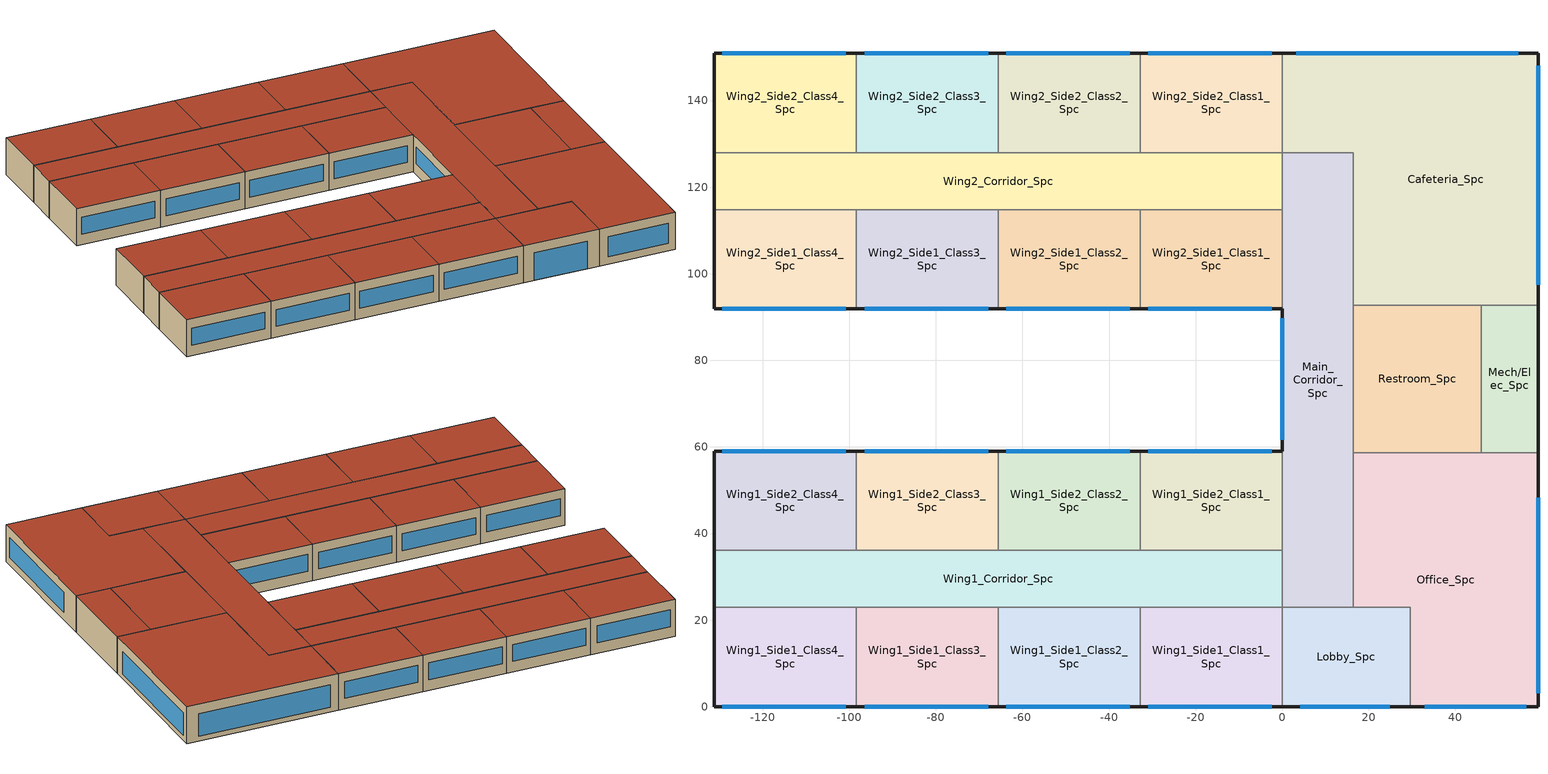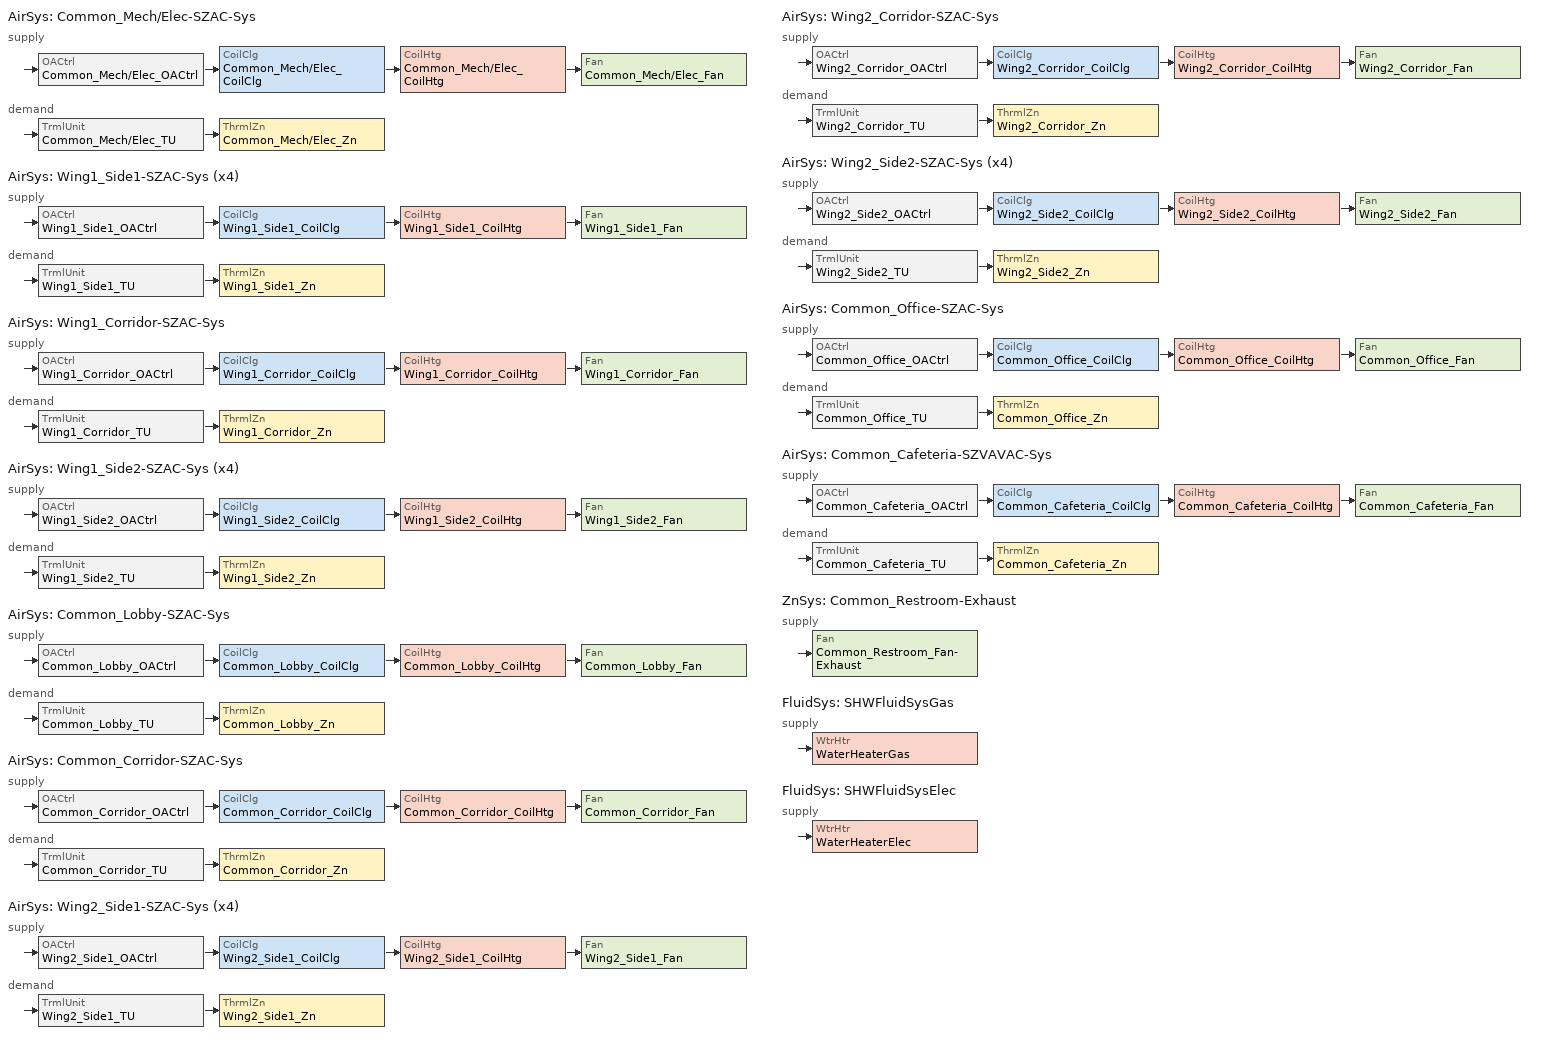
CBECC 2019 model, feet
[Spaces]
Cafeteria_Spc
 floor ground (Base_CZ12-SlabOnOrBelowGradeF073): 59.06,150.92 59.06,92.7 16.4,92.7 16.4,127.95 0,127.95 0,150.92 z0
 wall outside (Base_CZ12-NonresMetalFrameWallU062): 59.06,92.7 59.06,150.92 0,150.92 z0:14.76
 wall to Restroom_Spc (NACM_Interior Wall): 16.4,92.7 45.93,92.7 z0:14.76
 wall to Main_Corridor_Spc (NACM_Interior Wall): 0,127.95 16.4,127.95 16.4,92.7 z0:14.76
 wall to Wing2_Side2_Class1_Spc (NACM_Interior Wall): 0,150.92 0,144.36 0,127.95 z0:14.76
 wall to Mech/Elec_Spc (NACM_Interior Wall): 45.93,92.7 59.06,92.7 z0:14.76
 window (Base_AllCZ_FixedWindowU36): 54.47,150.92 3.25,150.92 / 59.06,97.42 59.06,148.04 z2.04:11.03
 roof outside (Base_CZ12-FlatNonresWoodFramingAndOtherRoofU034): 59.06,92.7 59.06,150.92 0,150.92 0,127.95 16.4,127.95 16.4,92.7 z14.76
Restroom_Spc
 floor ground (Base_CZ12-SlabOnOrBelowGradeF073): 45.93,92.7 45.93,58.68 16.4,58.68 16.4,92.7 z0
 wall to Main_Corridor_Spc (NACM_Interior Wall): 16.4,92.7 16.4,58.68 z0:14.76
 wall to Mech/Elec_Spc (NACM_Interior Wall): 45.93,58.68 45.93,92.7 z0:14.76
 wall to Office_Spc (NACM_Interior Wall): 16.4,58.68 45.93,58.68 z0:14.76
 roof outside (Base_CZ12-FlatNonresWoodFramingAndOtherRoofU034): 45.93,58.68 45.93,92.7 16.4,92.7 16.4,58.68 z14.76
Main_Corridor_Spc
 floor ground (Base_CZ12-SlabOnOrBelowGradeF073): 16.4,127.95 16.4,22.97 0,22.97 0,127.95 z0
 wall outside (Base_CZ12-NonresMetalFrameWallU062): 0,91.86 0,59.06 z0:14.76
 wall to Lobby_Spc (NACM_Interior Wall): 0,22.97 16.4,22.97 z0:14.76
 wall to Wing2_Corridor_Spc (NACM_Interior Wall): 0,127.95 0,114.83 z0:14.76
 wall to Office_Spc (NACM_Interior Wall): 16.4,22.97 16.4,58.68 z0:14.76
 wall to Wing1_Corridor_Spc (NACM_Interior Wall): 0,36.09 0,22.97 z0:14.76
 wall to Wing1_Side2_Class1_Spc (NACM_Interior Wall): 0,59.06 0,36.09 z0:14.76
 wall to Wing2_Side1_Class1_Spc (NACM_Interior Wall): 0,114.83 0,111.55 0,91.86 z0:14.76
 window (Base_AllCZ_FixedWindowU36): 0,89.67 0,61.72 z4.33:10.79
 roof outside (Base_CZ12-FlatNonresWoodFramingAndOtherRoofU034): 16.4,22.97 16.4,127.95 0,127.95 0,22.97 z14.76
Wing2_Side2_Class1_Spc
 floor ground (Base_CZ12-SlabOnOrBelowGradeF073): 0,150.92 0,127.95 -32.81,127.95 -32.81,150.92 z0
 wall outside (Base_CZ12-NonresMetalFrameWallU062): 0,150.92 -32.81,150.92 z0:14.76
 wall to Wing2_Corridor_Spc (NACM_Interior Wall): -32.81,127.95 0,127.95 z0:14.76
 wall to Wing2_Side2_Class2_Spc (NACM_Interior Wall): -32.81,150.92 -32.81,127.95 z0:14.76
 window (Base_AllCZ_FixedWindowU36): -2.4,150.92 -30.94,150.92 z4.27:11.03
 roof outside (Base_CZ12-FlatNonresWoodFramingAndOtherRoofU034): 0,127.95 0,150.92 -32.81,150.92 -32.81,127.95 z14.76
Mech/Elec_Spc
 floor ground (Base_CZ12-SlabOnOrBelowGradeF073): 59.06,92.7 59.06,58.68 45.93,58.68 45.93,92.7 z0
 wall outside (Base_CZ12-NonresMetalFrameWallU062): 59.06,58.68 59.06,92.7 z0:14.76
 wall to Office_Spc (NACM_Interior Wall): 45.93,58.68 59.06,58.68 z0:14.76
 roof outside (Base_CZ12-FlatNonresWoodFramingAndOtherRoofU034): 59.06,58.68 59.06,92.7 45.93,92.7 45.93,58.68 z14.76
Lobby_Spc
 floor ground (Base_CZ12-SlabOnOrBelowGradeF073): 29.53,22.97 29.53,0 0,0 0,22.97 z0
 wall outside (Base_CZ12-NonresMetalFrameWallU062): 0,0 29.53,0 z0:14.76
 wall to Office_Spc (NACM_Interior Wall): 29.53,0 29.53,22.97 16.4,22.97 z0:14.76
 wall to Wing1_Side1_Class1_Spc (NACM_Interior Wall): 0,22.97 0,0 z0:14.76
 window (Base_AllCZ_FixedWindowU36): 4.12,0 24.85,0 z0:10.99
 roof outside (Base_CZ12-FlatNonresWoodFramingAndOtherRoofU034): 29.53,0 29.53,22.97 0,22.97 0,0 z14.76
Office_Spc
 floor ground (Base_CZ12-SlabOnOrBelowGradeF073): 59.06,58.68 59.06,0 29.53,0 29.53,22.97 16.4,22.97 16.4,58.68 z0
 wall outside (Base_CZ12-NonresMetalFrameWallU062): 29.53,0 59.06,0 59.06,58.68 z0:14.76
 window (Base_AllCZ_FixedWindowU36): 59.06,3.07 59.06,48.28 z2.98:11.03; 56.4,0,11.03 32.94,0,11 32.94,0,2.98 56.4,0,2.98
 roof outside (Base_CZ12-FlatNonresWoodFramingAndOtherRoofU034): 59.06,0 59.06,58.68 16.4,58.68 16.4,22.97 29.53,22.97 29.53,0 z14.76
Wing1_Side1_Class1_Spc
 floor ground (Base_CZ12-SlabOnOrBelowGradeF073): 0,22.97 0,0 -32.81,0 -32.81,22.97 z0
 wall outside (Base_CZ12-NonresMetalFrameWallU062): -32.81,0 0,0 z0:14.76
 wall to Wing1_Corridor_Spc (NACM_Interior Wall): 0,22.97 -32.81,22.97 z0:14.76
 wall to Wing1_Side1_Class2_Spc (NACM_Interior Wall): -32.81,22.97 -32.81,0 z0:14.76
 window (Base_AllCZ_FixedWindowU36): -30.94,0 -2.4,0 z4.27:11.03
 roof outside (Base_CZ12-FlatNonresWoodFramingAndOtherRoofU034): 0,0 0,22.97 -32.81,22.97 -32.81,0 z14.76
Wing2_Corridor_Spc
 floor ground (Base_CZ12-SlabOnOrBelowGradeF073): 0,127.95 0,114.83 -131.23,114.83 -131.23,127.95 z0
 wall outside (Base_CZ12-NonresMetalFrameWallU062): -131.23,127.95 -131.23,114.83 z0:14.76
 wall to Wing2_Side2_Class4_Spc (NACM_Interior Wall): -98.43,127.95 -131.23,127.95 z0:14.76
 wall to Wing2_Side2_Class3_Spc (NACM_Interior Wall): -65.62,127.95 -98.43,127.95 z0:14.76
 wall to Wing2_Side2_Class2_Spc (NACM_Interior Wall): -32.81,127.95 -65.62,127.95 z0:14.76
 wall to Wing2_Side1_Class1_Spc (NACM_Interior Wall): -32.81,114.83 0,114.83 z0:14.76
 wall to Wing2_Side1_Class2_Spc (NACM_Interior Wall): -65.62,114.83 -32.81,114.83 z0:14.76
 wall to Wing2_Side1_Class3_Spc (NACM_Interior Wall): -98.43,114.83 -65.62,114.83 z0:14.76
 wall to Wing2_Side1_Class4_Spc (NACM_Interior Wall): -131.23,114.83 -98.43,114.83 z0:14.76
 roof outside (Base_CZ12-FlatNonresWoodFramingAndOtherRoofU034): 0,114.83 0,127.95 -131.23,127.95 -131.23,114.83 z14.76
Wing1_Corridor_Spc
 floor ground (Base_CZ12-SlabOnOrBelowGradeF073): 0,36.09 0,22.97 -131.23,22.97 -131.23,36.09 z0
 wall outside (Base_CZ12-NonresMetalFrameWallU062): -131.23,36.09 -131.23,22.97 z0:14.76
 wall to Wing1_Side2_Class4_Spc (NACM_Interior Wall): -98.43,36.09 -131.23,36.09 z0:14.76
 wall to Wing1_Side2_Class3_Spc (NACM_Interior Wall): -65.62,36.09 -98.43,36.09 z0:14.76
 wall to Wing1_Side2_Class2_Spc (NACM_Interior Wall): -32.81,36.09 -65.62,36.09 z0:14.76
 wall to Wing1_Side2_Class1_Spc (NACM_Interior Wall): 0,36.09 -32.81,36.09 z0:14.76
 wall to Wing1_Side1_Class2_Spc (NACM_Interior Wall): -65.62,22.97 -32.81,22.97 z0:14.76
 wall to Wing1_Side1_Class3_Spc (NACM_Interior Wall): -98.43,22.97 -65.62,22.97 z0:14.76
 wall to Wing1_Side1_Class4_Spc (NACM_Interior Wall): -131.23,22.97 -98.43,22.97 z0:14.76
 roof outside (Base_CZ12-FlatNonresWoodFramingAndOtherRoofU034): 0,22.97 0,36.09 -131.23,36.09 -131.23,22.97 z14.76
Wing1_Side2_Class1_Spc
 floor ground (Base_CZ12-SlabOnOrBelowGradeF073): 0,59.06 0,36.09 -32.81,36.09 -32.81,59.06 z0
 wall outside (Base_CZ12-NonresMetalFrameWallU062): 0,59.06 -32.81,59.06 z0:14.76
 wall to Wing1_Side2_Class2_Spc (NACM_Interior Wall): -32.81,59.06 -32.81,36.09 z0:14.76
 window (Base_AllCZ_FixedWindowU36): -2.4,59.06 -30.94,59.06 z4.27:11.03
 roof outside (Base_CZ12-FlatNonresWoodFramingAndOtherRoofU034): 0,36.09 0,59.06 -32.81,59.06 -32.81,36.09 z14.76
Wing2_Side1_Class1_Spc
 floor ground (Base_CZ12-SlabOnOrBelowGradeF073): 0,114.83 0,91.86 -32.81,91.86 -32.81,114.83 z0
 wall outside (Base_CZ12-NonresMetalFrameWallU062): -32.81,91.86 0,91.86 z0:14.76
 wall to Wing2_Side1_Class2_Spc (NACM_Interior Wall): -32.81,114.83 -32.81,91.86 z0:14.76
 window (Base_AllCZ_FixedWindowU36): -30.94,91.86 -2.4,91.86 z4.27:11.03
 roof outside (Base_CZ12-FlatNonresWoodFramingAndOtherRoofU034): 0,91.86 0,114.83 -32.81,114.83 -32.81,91.86 z14.76
Wing1_Side2_Class4_Spc
 floor ground (Base_CZ12-SlabOnOrBelowGradeF073): -98.43,59.06 -98.43,36.09 -131.23,36.09 -131.23,59.06 z0
 wall outside (Base_CZ12-NonresMetalFrameWallU062): -98.43,59.06 -131.23,59.06 -131.23,36.09 z0:14.76
 wall to Wing1_Side2_Class3_Spc (NACM_Interior Wall): -98.43,36.09 -98.43,59.06 z0:14.76
 window (Base_AllCZ_FixedWindowU36): -100.83,59.06 -129.37,59.06 z4.27:11.03
 roof outside (Base_CZ12-FlatNonresWoodFramingAndOtherRoofU034): -98.43,36.09 -98.43,59.06 -131.23,59.06 -131.23,36.09 z14.76
Wing1_Side2_Class3_Spc
 floor ground (Base_CZ12-SlabOnOrBelowGradeF073): -65.62,59.06 -65.62,36.09 -98.43,36.09 -98.43,59.06 z0
 wall outside (Base_CZ12-NonresMetalFrameWallU062): -65.62,59.06 -98.43,59.06 z0:14.76
 wall to Wing1_Side2_Class2_Spc (NACM_Interior Wall): -65.62,36.09 -65.62,59.06 z0:14.76
 window (Base_AllCZ_FixedWindowU36): -67.89,59.06 -96.43,59.06 z4.27:11.03
 roof outside (Base_CZ12-FlatNonresWoodFramingAndOtherRoofU034): -65.62,36.09 -65.62,59.06 -98.43,59.06 -98.43,36.09 z14.76
Wing1_Side2_Class2_Spc
 floor ground (Base_CZ12-SlabOnOrBelowGradeF073): -32.81,59.06 -32.81,36.09 -65.62,36.09 -65.62,59.06 z0
 wall outside (Base_CZ12-NonresMetalFrameWallU062): -32.81,59.06 -65.62,59.06 z0:14.76
 window (Base_AllCZ_FixedWindowU36): -35.24,59.06 -63.79,59.06 z4.27:11.03
 roof outside (Base_CZ12-FlatNonresWoodFramingAndOtherRoofU034): -32.81,36.09 -32.81,59.06 -65.62,59.06 -65.62,36.09 z14.76
Wing1_Side1_Class2_Spc
 floor ground (Base_CZ12-SlabOnOrBelowGradeF073): -32.81,22.97 -32.81,0 -65.62,0 -65.62,22.97 z0
 wall outside (Base_CZ12-NonresMetalFrameWallU062): -65.62,0 -32.81,0 z0:14.76
 wall to Wing1_Side1_Class3_Spc (NACM_Interior Wall): -65.62,22.97 -65.62,0 z0:14.76
 window (Base_AllCZ_FixedWindowU36): -63.79,0 -35.24,0 z4.27:11.03
 roof outside (Base_CZ12-FlatNonresWoodFramingAndOtherRoofU034): -32.81,0 -32.81,22.97 -65.62,22.97 -65.62,0 z14.76
Wing1_Side1_Class3_Spc
 floor ground (Base_CZ12-SlabOnOrBelowGradeF073): -65.62,22.97 -65.62,0 -98.43,0 -98.43,22.97 z0
 wall outside (Base_CZ12-NonresMetalFrameWallU062): -98.43,0 -65.62,0 z0:14.76
 wall to Wing1_Side1_Class4_Spc (NACM_Interior Wall): -98.43,22.97 -98.43,0 z0:14.76
 window (Base_AllCZ_FixedWindowU36): -96.43,0 -67.89,0 z4.27:11.03
 roof outside (Base_CZ12-FlatNonresWoodFramingAndOtherRoofU034): -65.62,0 -65.62,22.97 -98.43,22.97 -98.43,0 z14.76
Wing1_Side1_Class4_Spc
 floor ground (Base_CZ12-SlabOnOrBelowGradeF073): -98.43,22.97 -98.43,0 -131.23,0 -131.23,22.97 z0
 wall outside (Base_CZ12-NonresMetalFrameWallU062): -131.23,22.97 -131.23,0 -98.43,0 z0:14.76
 window (Base_AllCZ_FixedWindowU36): -129.37,0 -100.83,0 z4.27:11.03
 roof outside (Base_CZ12-FlatNonresWoodFramingAndOtherRoofU034): -98.43,0 -98.43,22.97 -131.23,22.97 -131.23,0 z14.76
Wing2_Side2_Class4_Spc
 floor ground (Base_CZ12-SlabOnOrBelowGradeF073): -98.43,150.92 -98.43,127.95 -131.23,127.95 -131.23,150.92 z0
 wall outside (Base_CZ12-NonresMetalFrameWallU062): -98.43,150.92 -131.23,150.92 -131.23,127.95 z0:14.76
 wall to Wing2_Side2_Class3_Spc (NACM_Interior Wall): -98.43,127.95 -98.43,150.92 z0:14.76
 window (Base_AllCZ_FixedWindowU36): -100.83,150.92 -129.37,150.92 z4.27:11.03
 roof outside (Base_CZ12-FlatNonresWoodFramingAndOtherRoofU034): -98.43,127.95 -98.43,150.92 -131.23,150.92 -131.23,127.95 z14.76
Wing2_Side2_Class3_Spc
 floor ground (Base_CZ12-SlabOnOrBelowGradeF073): -65.62,150.92 -65.62,127.95 -98.43,127.95 -98.43,150.92 z0
 wall outside (Base_CZ12-NonresMetalFrameWallU062): -65.62,150.92 -98.43,150.92 z0:14.76
 wall to Wing2_Side2_Class2_Spc (NACM_Interior Wall): -65.62,127.95 -65.62,150.92 z0:14.76
 window (Base_AllCZ_FixedWindowU36): -67.89,150.92 -96.43,150.92 z4.27:11.03
 roof outside (Base_CZ12-FlatNonresWoodFramingAndOtherRoofU034): -65.62,127.95 -65.62,150.92 -98.43,150.92 -98.43,127.95 z14.76
Wing2_Side2_Class2_Spc
 floor ground (Base_CZ12-SlabOnOrBelowGradeF073): -32.81,150.92 -32.81,127.95 -65.62,127.95 -65.62,150.92 z0
 wall outside (Base_CZ12-NonresMetalFrameWallU062): -32.81,150.92 -65.62,150.92 z0:14.76
 window (Base_AllCZ_FixedWindowU36): -35.24,150.92 -63.79,150.92 z4.27:11.03
 roof outside (Base_CZ12-FlatNonresWoodFramingAndOtherRoofU034): -32.81,127.95 -32.81,150.92 -65.62,150.92 -65.62,127.95 z14.76
Wing2_Side1_Class2_Spc
 floor ground (Base_CZ12-SlabOnOrBelowGradeF073): -32.81,114.83 -32.81,91.86 -65.62,91.86 -65.62,114.83 z0
 wall outside (Base_CZ12-NonresMetalFrameWallU062): -65.62,91.86 -32.81,91.86 z0:14.76
 wall to Wing2_Side1_Class3_Spc (NACM_Interior Wall): -65.62,114.83 -65.62,91.86 z0:14.76
 window (Base_AllCZ_FixedWindowU36): -63.79,91.86 -35.24,91.86 z4.27:11.03
 roof outside (Base_CZ12-FlatNonresWoodFramingAndOtherRoofU034): -32.81,91.86 -32.81,114.83 -65.62,114.83 -65.62,91.86 z14.76
Wing2_Side1_Class3_Spc
 floor ground (Base_CZ12-SlabOnOrBelowGradeF073): -65.62,114.83 -65.62,91.86 -98.43,91.86 -98.43,114.83 z0
 wall outside (Base_CZ12-NonresMetalFrameWallU062): -98.43,91.86 -65.62,91.86 z0:14.76
 wall to Wing2_Side1_Class4_Spc (NACM_Interior Wall): -98.43,114.83 -98.43,91.86 z0:14.76
 window (Base_AllCZ_FixedWindowU36): -96.43,91.86 -67.89,91.86 z4.27:11.03
 roof outside (Base_CZ12-FlatNonresWoodFramingAndOtherRoofU034): -65.62,91.86 -65.62,114.83 -98.43,114.83 -98.43,91.86 z14.76
Wing2_Side1_Class4_Spc
 floor ground (Base_CZ12-SlabOnOrBelowGradeF073): -98.43,114.83 -98.43,91.86 -131.23,91.86 -131.23,114.83 z0
 wall outside (Base_CZ12-NonresMetalFrameWallU062): -131.23,114.83 -131.23,91.86 -98.43,91.86 z0:14.76
 window (Base_AllCZ_FixedWindowU36): -129.37,91.86 -100.83,91.86 z4.27:11.03
 roof outside (Base_CZ12-FlatNonresWoodFramingAndOtherRoofU034): -98.43,91.86 -98.43,114.83 -131.23,114.83 -131.23,91.86 z14.76
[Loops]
AirSys 'Common_Mech/Elec-SZAC-Sys'
 supply: OACtrl 'Common_Mech/Elec_OACtrl' > CoilClg 'Common_Mech/Elec_CoilClg' > CoilHtg 'Common_Mech/Elec_CoilHtg' > Fan 'Common_Mech/Elec_Fan'
 demand: TrmlUnit 'Common_Mech/Elec_TU' > ThrmlZn 'Common_Mech/Elec_Zn'
AirSys 'Wing1_Side1-SZAC-Sys (x4)'
 supply: OACtrl 'Wing1_Side1_OACtrl' > CoilClg 'Wing1_Side1_CoilClg' > CoilHtg 'Wing1_Side1_CoilHtg' > Fan 'Wing1_Side1_Fan'
 demand: TrmlUnit 'Wing1_Side1_TU' > ThrmlZn 'Wing1_Side1_Zn'
AirSys 'Wing1_Corridor-SZAC-Sys'
 supply: OACtrl 'Wing1_Corridor_OACtrl' > CoilClg 'Wing1_Corridor_CoilClg' > CoilHtg 'Wing1_Corridor_CoilHtg' > Fan 'Wing1_Corridor_Fan'
 demand: TrmlUnit 'Wing1_Corridor_TU' > ThrmlZn 'Wing1_Corridor_Zn'
AirSys 'Wing1_Side2-SZAC-Sys (x4)'
 supply: OACtrl 'Wing1_Side2_OACtrl' > CoilClg 'Wing1_Side2_CoilClg' > CoilHtg 'Wing1_Side2_CoilHtg' > Fan 'Wing1_Side2_Fan'
 demand: TrmlUnit 'Wing1_Side2_TU' > ThrmlZn 'Wing1_Side2_Zn'
AirSys 'Common_Lobby-SZAC-Sys'
 supply: OACtrl 'Common_Lobby_OACtrl' > CoilClg 'Common_Lobby_CoilClg' > CoilHtg 'Common_Lobby_CoilHtg' > Fan 'Common_Lobby_Fan'
 demand: TrmlUnit 'Common_Lobby_TU' > ThrmlZn 'Common_Lobby_Zn'
AirSys 'Common_Corridor-SZAC-Sys'
 supply: OACtrl 'Common_Corridor_OACtrl' > CoilClg 'Common_Corridor_CoilClg' > CoilHtg 'Common_Corridor_CoilHtg' > Fan 'Common_Corridor_Fan'
 demand: TrmlUnit 'Common_Corridor_TU' > ThrmlZn 'Common_Corridor_Zn'
AirSys 'Wing2_Side1-SZAC-Sys (x4)'
 supply: OACtrl 'Wing2_Side1_OACtrl' > CoilClg 'Wing2_Side1_CoilClg' > CoilHtg 'Wing2_Side1_CoilHtg' > Fan 'Wing2_Side1_Fan'
 demand: TrmlUnit 'Wing2_Side1_TU' > ThrmlZn 'Wing2_Side1_Zn'
AirSys 'Wing2_Corridor-SZAC-Sys'
 supply: OACtrl 'Wing2_Corridor_OACtrl' > CoilClg 'Wing2_Corridor_CoilClg' > CoilHtg 'Wing2_Corridor_CoilHtg' > Fan 'Wing2_Corridor_Fan'
 demand: TrmlUnit 'Wing2_Corridor_TU' > ThrmlZn 'Wing2_Corridor_Zn'
AirSys 'Wing2_Side2-SZAC-Sys (x4)'
 supply: OACtrl 'Wing2_Side2_OACtrl' > CoilClg 'Wing2_Side2_CoilClg' > CoilHtg 'Wing2_Side2_CoilHtg' > Fan 'Wing2_Side2_Fan'
 demand: TrmlUnit 'Wing2_Side2_TU' > ThrmlZn 'Wing2_Side2_Zn'
AirSys 'Common_Office-SZAC-Sys'
 supply: OACtrl 'Common_Office_OACtrl' > CoilClg 'Common_Office_CoilClg' > CoilHtg 'Common_Office_CoilHtg' > Fan 'Common_Office_Fan'
 demand: TrmlUnit 'Common_Office_TU' > ThrmlZn 'Common_Office_Zn'
AirSys 'Common_Cafeteria-SZVAVAC-Sys'
 supply: OACtrl 'Common_Cafeteria_OACtrl' > CoilClg 'Common_Cafeteria_CoilClg' > CoilHtg 'Common_Cafeteria_CoilHtg' > Fan 'Common_Cafeteria_Fan'
 demand: TrmlUnit 'Common_Cafeteria_TU' > ThrmlZn 'Common_Cafeteria_Zn'
ZnSys 'Common_Restroom-Exhaust'
 supply: Fan 'Common_Restroom_Fan-Exhaust'
FluidSys 'SHWFluidSysGas'
 supply: WtrHtr 'WaterHeaterGas'
FluidSys 'SHWFluidSysElec'
 supply: WtrHtr 'WaterHeaterElec'
[Proj]
010012-SchSml-CECStd19: ZipCode=95814
[Bldg]
Primary School: TotStoryCnt=1; AboveGrdStoryCnt=1
[ConsAssm]
Name | CompatibleSurfType | SlabType | MatRef[1] | MatRef[2] | MatRef[3] | MatRef[4] | CRRCInitialRefl | CRRCAgedRefl | CRRCInitialEmit | CRRCAgedEmit | CRRCProdID
Base_CZ12-SlabOnOrBelowGradeF073 | UndergroundFloor | UnheatedSlabOnGrade | Concrete - 140 lb/ft3 - 6 in.
Base_CZ12-NonresMetalFrameWallU062 | ExteriorWall |  | Stucco - 7/8 in. | Compliance Insulation R13.99 | Air - Metal Wall Framing - 16 or 24 in. OC | Gypsum Board - 1/2 in.
NACM_Interior Wall | InteriorWall |  | Gypsum Board - 5/8 in. | Air - Metal Wall Framing - 16 or 24 in. OC | Gypsum Board - 5/8 in.
Base_CZ12-FlatNonresWoodFramingAndOtherRoofU034 | Roof |  | Metal Standing Seam - 1/16 in. | Compliance Insulation R28.63 |  |  | 0.63 | 0.63 | 0.85 | 0.85 | XXXX-XXXX
[Mat]
Name | CodeCat | CodeItem
Concrete - 140 lb/ft3 - 6 in. | Concrete | Concrete - 140 lb/ft3 - 6 in.
Stucco - 7/8 in. | Plastering Materials | Stucco - 7/8 in.
Compliance Insulation R13.99 | Insulation Board | Compliance Insulation R13.99
Air - Metal Wall Framing - 16 or 24 in. OC | Air | Air - Metal Wall Framing - 16 or 24 in. OC
Gypsum Board - 1/2 in. | Bldg Board and Siding | Gypsum Board - 1/2 in.
Gypsum Board - 5/8 in. | Bldg Board and Siding | Gypsum Board - 5/8 in.
Metal Standing Seam - 1/16 in. | Roofing | Metal Standing Seam - 1/16 in.
Compliance Insulation R28.63 | Insulation Board | Compliance Insulation R28.63
[FenCons]
Base_AllCZ_FixedWindowU36: FenType=VerticalFenestration; FenProdType=FixedWindow; AssmContext=Manufactured; CertificationMthd=NFRCRated; SHGC=0.25; UFactor=0.36; VT=0.42
[Story]
Level 1
[Spc] Story=Level 1
Name | ThrmlZnRef | Vol | SpcFuncDefaultsRef | SecSide100PctControlled | SHWFluidSegRef | OccSensorCtrl | CondgType | ExhNumFixtures
Cafeteria_Spc | Common_Cafeteria_Zn | 42220.3 | Cafeteria Defaults | 1 | SHWSupplyGas
Lobby_Spc | Common_Lobby_Zn | 10011.7 | Corridor/Lobby Defaults | 1 |  | 1
Main_Corridor_Spc | Common_Corridor_Zn | 25426.6 | Corridor/Lobby Defaults | 1 |  | 1
Mech/Elec_Spc | Common_Mech/Elec_Zn | 6591.85 | Elec/Mech Room Defaults |  | SHWSupplyElec |  | DirectlyConditioned
Office_Spc | Common_Office_Zn | 32500.4 | Office Defaults | 1 | SHWSupplyElec
Restroom_Spc | Common_Restroom_Zn | 14831.7 | Restroom Defaults |  |  |  | IndirectlyConditioned | 10
Wing1_Corridor_Spc | Wing1_Corridor_Zn | 25426.6 | Corridor/Lobby Defaults |  |  | 1
Wing1_Side1_Class1_Spc; Wing1_Side1_Class2_Spc; Wing1_Side1_Class3_Spc; Wing1_Side1_Class4_Spc | Wing1_Side1_Zn | 11124.1 | Classroom Defaults | 1
Wing1_Side2_Class1_Spc; Wing1_Side2_Class2_Spc; Wing1_Side2_Class3_Spc; Wing1_Side2_Class4_Spc | Wing1_Side2_Zn | 11124.1 | Classroom Defaults | 1
Wing2_Corridor_Spc | Wing2_Corridor_Zn | 25426.6 | Corridor/Lobby Defaults |  |  | 1
Wing2_Side1_Class1_Spc; Wing2_Side1_Class2_Spc; Wing2_Side1_Class3_Spc; Wing2_Side1_Class4_Spc | Wing2_Side1_Zn | 11124.1 | Classroom Defaults | 1
Wing2_Side2_Class1_Spc; Wing2_Side2_Class2_Spc; Wing2_Side2_Class3_Spc; Wing2_Side2_Class4_Spc | Wing2_Side2_Zn | 11124.1 | Classroom Defaults | 1
[ThrmlZn]
Name | Type | ExhSysRef | PriAirCondgSysRef[1] | HVACZnCnt | VentCtrlMthd
Common_Restroom_Zn | Unconditioned | Common_Restroom-Exhaust
Common_Mech/Elec_Zn | Conditioned |  | Common_Mech/Elec-SZAC-Sys
Wing1_Side1_Zn | Conditioned |  | Wing1_Side1-SZAC-Sys (x4) | 4
Wing1_Corridor_Zn | Conditioned |  | Wing1_Corridor-SZAC-Sys
Wing1_Side2_Zn | Conditioned |  | Wing1_Side2-SZAC-Sys (x4) | 4
Common_Lobby_Zn | Conditioned |  | Common_Lobby-SZAC-Sys
Common_Corridor_Zn | Conditioned |  | Common_Corridor-SZAC-Sys
Wing2_Side1_Zn | Conditioned |  | Wing2_Side1-SZAC-Sys (x4) | 4
Wing2_Corridor_Zn | Conditioned |  | Wing2_Corridor-SZAC-Sys
Wing2_Side2_Zn | Conditioned |  | Wing2_Side2-SZAC-Sys (x4) | 4
Common_Office_Zn | Conditioned |  | Common_Office-SZAC-Sys
Common_Cafeteria_Zn | Conditioned |  | Common_Cafeteria-SZVAVAC-Sys |  | CO2Sensors
[AirSys]
Name | Type | CtrlZnRef | Cnt
Common_Mech/Elec-SZAC-Sys | SZAC | Common_Mech/Elec_Zn
Wing1_Side1-SZAC-Sys (x4) | SZAC | Wing1_Side1_Zn | 4
Wing1_Corridor-SZAC-Sys | SZAC | Wing1_Corridor_Zn
Wing1_Side2-SZAC-Sys (x4) | SZAC | Wing1_Side2_Zn | 4
Common_Lobby-SZAC-Sys | SZAC | Common_Lobby_Zn
Common_Corridor-SZAC-Sys | SZAC | Common_Corridor_Zn
Wing2_Side1-SZAC-Sys (x4) | SZAC | Wing2_Side1_Zn | 4
Wing2_Corridor-SZAC-Sys | SZAC | Wing2_Corridor_Zn
Wing2_Side2-SZAC-Sys (x4) | SZAC | Wing2_Side2_Zn | 4
Common_Office-SZAC-Sys | SZAC | Common_Office_Zn
Common_Cafeteria-SZVAVAC-Sys | SZVAVAC | Common_Cafeteria_Zn
[AirSeg]
Name | Sys | Type
Common_Mech/Elec_AirSeg-Supply | Common_Mech/Elec-SZAC-Sys | Supply
Common_Mech/Elec_AirSeg-Return | Common_Mech/Elec-SZAC-Sys | Return
Wing1_Side1_AirSeg-Supply | Wing1_Side1-SZAC-Sys (x4) | Supply
Wing1_Side1_AirSeg-Return | Wing1_Side1-SZAC-Sys (x4) | Return
Wing1_Corridor_AirSeg-Supply | Wing1_Corridor-SZAC-Sys | Supply
Wing1_Corridor_AirSeg-Return | Wing1_Corridor-SZAC-Sys | Return
Wing1_Side2_AirSeg-Supply; Wing1_Side2_AirSeg-Return | Wing1_Side2-SZAC-Sys (x4)
Common_Lobby_AirSeg-Supply | Common_Lobby-SZAC-Sys | Supply
Common_Lobby_AirSeg-Return | Common_Lobby-SZAC-Sys | Return
Common_Corridor_AirSeg-Supply | Common_Corridor-SZAC-Sys | Supply
Common_Corridor_AirSeg-Return | Common_Corridor-SZAC-Sys | Return
Wing2_Side1_AirSeg-Supply | Wing2_Side1-SZAC-Sys (x4) | Supply
Wing2_Side1_AirSeg-Return | Wing2_Side1-SZAC-Sys (x4) | Return
Wing2_Corridor_AirSeg-Supply | Wing2_Corridor-SZAC-Sys | Supply
Wing2_Corridor_AirSeg-Return | Wing2_Corridor-SZAC-Sys | Return
Wing2_Side2_AirSeg-Supply | Wing2_Side2-SZAC-Sys (x4) | Supply
Wing2_Side2_AirSeg-Return | Wing2_Side2-SZAC-Sys (x4) | Return
Common_Office_AirSeg-Supply | Common_Office-SZAC-Sys | Supply
Common_Office_AirSeg-Return | Common_Office-SZAC-Sys | Return
Common_Cafeteria_AirSeg-Supply | Common_Cafeteria-SZVAVAC-Sys | Supply
Common_Cafeteria_AirSeg-Return | Common_Cafeteria-SZVAVAC-Sys | Return
[CoilClg] Type=DirectExpansion; CndsrType=Air
Name | Sys | NumClgStages
Common_Mech/Elec_CoilClg | Common_Mech/Elec-SZAC-Sys
Wing1_Side1_CoilClg | Wing1_Side1-SZAC-Sys (x4)
Wing1_Corridor_CoilClg | Wing1_Corridor-SZAC-Sys
Wing1_Side2_CoilClg | Wing1_Side2-SZAC-Sys (x4)
Common_Lobby_CoilClg | Common_Lobby-SZAC-Sys
Common_Corridor_CoilClg | Common_Corridor-SZAC-Sys
Wing2_Side1_CoilClg | Wing2_Side1-SZAC-Sys (x4)
Wing2_Corridor_CoilClg | Wing2_Corridor-SZAC-Sys
Wing2_Side2_CoilClg | Wing2_Side2-SZAC-Sys (x4)
Common_Office_CoilClg | Common_Office-SZAC-Sys
Common_Cafeteria_CoilClg | Common_Cafeteria-SZVAVAC-Sys | 2
[CoilHtg] Type=Furnace
Common_Mech/Elec_CoilHtg: Sys=Common_Mech/Elec-SZAC-Sys; CndsrType=Air; HtPumpCOP=3.1; HtPumpCprsrLockoutTemp=32; HtPumpSuppTemp=40; HtPumpCrankcaseHtrCap=150; HtPumpCrankcaseCtrlTemp=40; HtPumpDefHtSrc=Electric; HtPumpDefHtrCap=3413; HtPumpDefCtrl=TimedCycle
Wing1_Side1_CoilHtg: Sys=Wing1_Side1-SZAC-Sys (x4); FurnThrmlEff=0.81
Wing1_Corridor_CoilHtg: Sys=Wing1_Corridor-SZAC-Sys; FurnThrmlEff=0.81
Wing1_Side2_CoilHtg: Sys=Wing1_Side2-SZAC-Sys (x4); FurnThrmlEff=0.81
Common_Lobby_CoilHtg: Sys=Common_Lobby-SZAC-Sys; FurnThrmlEff=0.81
Common_Corridor_CoilHtg: Sys=Common_Corridor-SZAC-Sys; FurnThrmlEff=0.81
Wing2_Side1_CoilHtg: Sys=Wing2_Side1-SZAC-Sys (x4); FurnThrmlEff=0.81
Wing2_Corridor_CoilHtg: Sys=Wing2_Corridor-SZAC-Sys; FurnThrmlEff=0.81
Wing2_Side2_CoilHtg: Sys=Wing2_Side2-SZAC-Sys (x4); FurnThrmlEff=0.81
Common_Office_CoilHtg: Sys=Common_Office-SZAC-Sys; FurnThrmlEff=0.81
Common_Cafeteria_CoilHtg: Sys=Common_Cafeteria-SZVAVAC-Sys; FurnThrmlEff=0.81
[Fan]
Name | Sys | CtrlMthd | ModelingMthd
Common_Mech/Elec_Fan | Common_Mech/Elec-SZAC-Sys | ConstantVolume
Wing1_Side1_Fan | Wing1_Side1-SZAC-Sys (x4) | ConstantVolume
Wing1_Corridor_Fan | Wing1_Corridor-SZAC-Sys | ConstantVolume
Wing1_Side2_Fan | Wing1_Side2-SZAC-Sys (x4) | ConstantVolume
Common_Lobby_Fan | Common_Lobby-SZAC-Sys | ConstantVolume
Common_Corridor_Fan | Common_Corridor-SZAC-Sys | ConstantVolume
Wing2_Side1_Fan | Wing2_Side1-SZAC-Sys (x4) | ConstantVolume
Wing2_Corridor_Fan | Wing2_Corridor-SZAC-Sys | ConstantVolume
Wing2_Side2_Fan | Wing2_Side2-SZAC-Sys (x4) | ConstantVolume
Common_Office_Fan | Common_Office-SZAC-Sys | ConstantVolume
Common_Cafeteria_Fan | Common_Cafeteria-SZVAVAC-Sys
Common_Restroom_Fan-Exhaust | Common_Restroom-Exhaust |  | PowerPerUnitFlow
[TrmlUnit] Type=Uncontrolled
Name | Sys | ZnServedRef | PriAirSegRef
Common_Mech/Elec_TU | Common_Mech/Elec-SZAC-Sys | Common_Mech/Elec_Zn | Common_Mech/Elec_AirSeg-Supply
Wing1_Side1_TU | Wing1_Side1-SZAC-Sys (x4) | Wing1_Side1_Zn | Wing1_Side1_AirSeg-Supply
Wing1_Corridor_TU | Wing1_Corridor-SZAC-Sys | Wing1_Corridor_Zn | Wing1_Corridor_AirSeg-Supply
Wing1_Side2_TU | Wing1_Side2-SZAC-Sys (x4) | Wing1_Side2_Zn | Wing1_Side2_AirSeg-Supply
Common_Lobby_TU | Common_Lobby-SZAC-Sys | Common_Lobby_Zn | Common_Lobby_AirSeg-Supply
Common_Corridor_TU | Common_Corridor-SZAC-Sys | Common_Corridor_Zn | Common_Corridor_AirSeg-Supply
Wing2_Side1_TU | Wing2_Side1-SZAC-Sys (x4) | Wing2_Side1_Zn | Wing2_Side1_AirSeg-Supply
Wing2_Corridor_TU | Wing2_Corridor-SZAC-Sys | Wing2_Corridor_Zn | Wing2_Corridor_AirSeg-Supply
Wing2_Side2_TU | Wing2_Side2-SZAC-Sys (x4) | Wing2_Side2_Zn | Wing2_Side2_AirSeg-Supply
Common_Office_TU | Common_Office-SZAC-Sys | Common_Office_Zn | Common_Office_AirSeg-Supply
Common_Cafeteria_TU | Common_Cafeteria-SZVAVAC-Sys | Common_Cafeteria_Zn | Common_Cafeteria_AirSeg-Supply
[OACtrl]
Name | Sys | EconoCtrlMthd | EconoIntegration
Common_Mech/Elec_OACtrl | Common_Mech/Elec-SZAC-Sys
Wing1_Side1_OACtrl | Wing1_Side1-SZAC-Sys (x4)
Wing1_Corridor_OACtrl | Wing1_Corridor-SZAC-Sys
Wing1_Side2_OACtrl | Wing1_Side2-SZAC-Sys (x4)
Common_Lobby_OACtrl | Common_Lobby-SZAC-Sys
Common_Corridor_OACtrl | Common_Corridor-SZAC-Sys
Wing2_Side1_OACtrl | Wing2_Side1-SZAC-Sys (x4)
Wing2_Corridor_OACtrl | Wing2_Corridor-SZAC-Sys
Wing2_Side2_OACtrl | Wing2_Side2-SZAC-Sys (x4)
Common_Office_OACtrl | Common_Office-SZAC-Sys | DifferentialDryBulb | Integrated
Common_Cafeteria_OACtrl | Common_Cafeteria-SZVAVAC-Sys | DifferentialDryBulb | Integrated
[ZnSys]
Common_Restroom-Exhaust: Type=Exhaust
[FluidSys] Type=ServiceHotWater
SHWFluidSysGas; SHWFluidSysElec
[FluidSeg]
Name | Sys | Type | Src
SHWSupplyGas | SHWFluidSysGas | PrimarySupply
SHWMakeupGas | SHWFluidSysGas | MakeupFluid | MunicipalWater
SHWSupplyElec | SHWFluidSysElec | PrimarySupply
SHWMakeupElec | SHWFluidSysElec | MakeupFluid | MunicipalWater
[WtrHtr]
Name | Sys | FluidSegOutRef | FluidSegMakeupRef | StorCap | RE | CapRtd | EF | UEF | FuelSrc | InpPwr
WaterHeaterGas | SHWFluidSysGas | SHWSupplyGas | SHWMakeupGas | 42.9153 | 0.839 | 53350.4
WaterHeaterElec | SHWFluidSysElec | SHWSupplyElec | SHWMakeupElec | 0.565743 |  |  | 0.96 | 0.99 | Electricity | 0.164895
[SpcFuncDefaults]
Name | SpcFunc | SHWFluidSegRef
Office Defaults | Office Area (Open plan office)
Classroom Defaults | Classroom, Lecture, Training, Vocational Areas | SHWSupplyGas
Corridor/Lobby Defaults | Corridor Area | SHWSupplyElec
Restroom Defaults | Restrooms
Cafeteria Defaults | Dining Area (Cafetaria/Fast Food)
Elec/Mech Room Defaults | Electrical, Mechanical, Telephone Rooms
